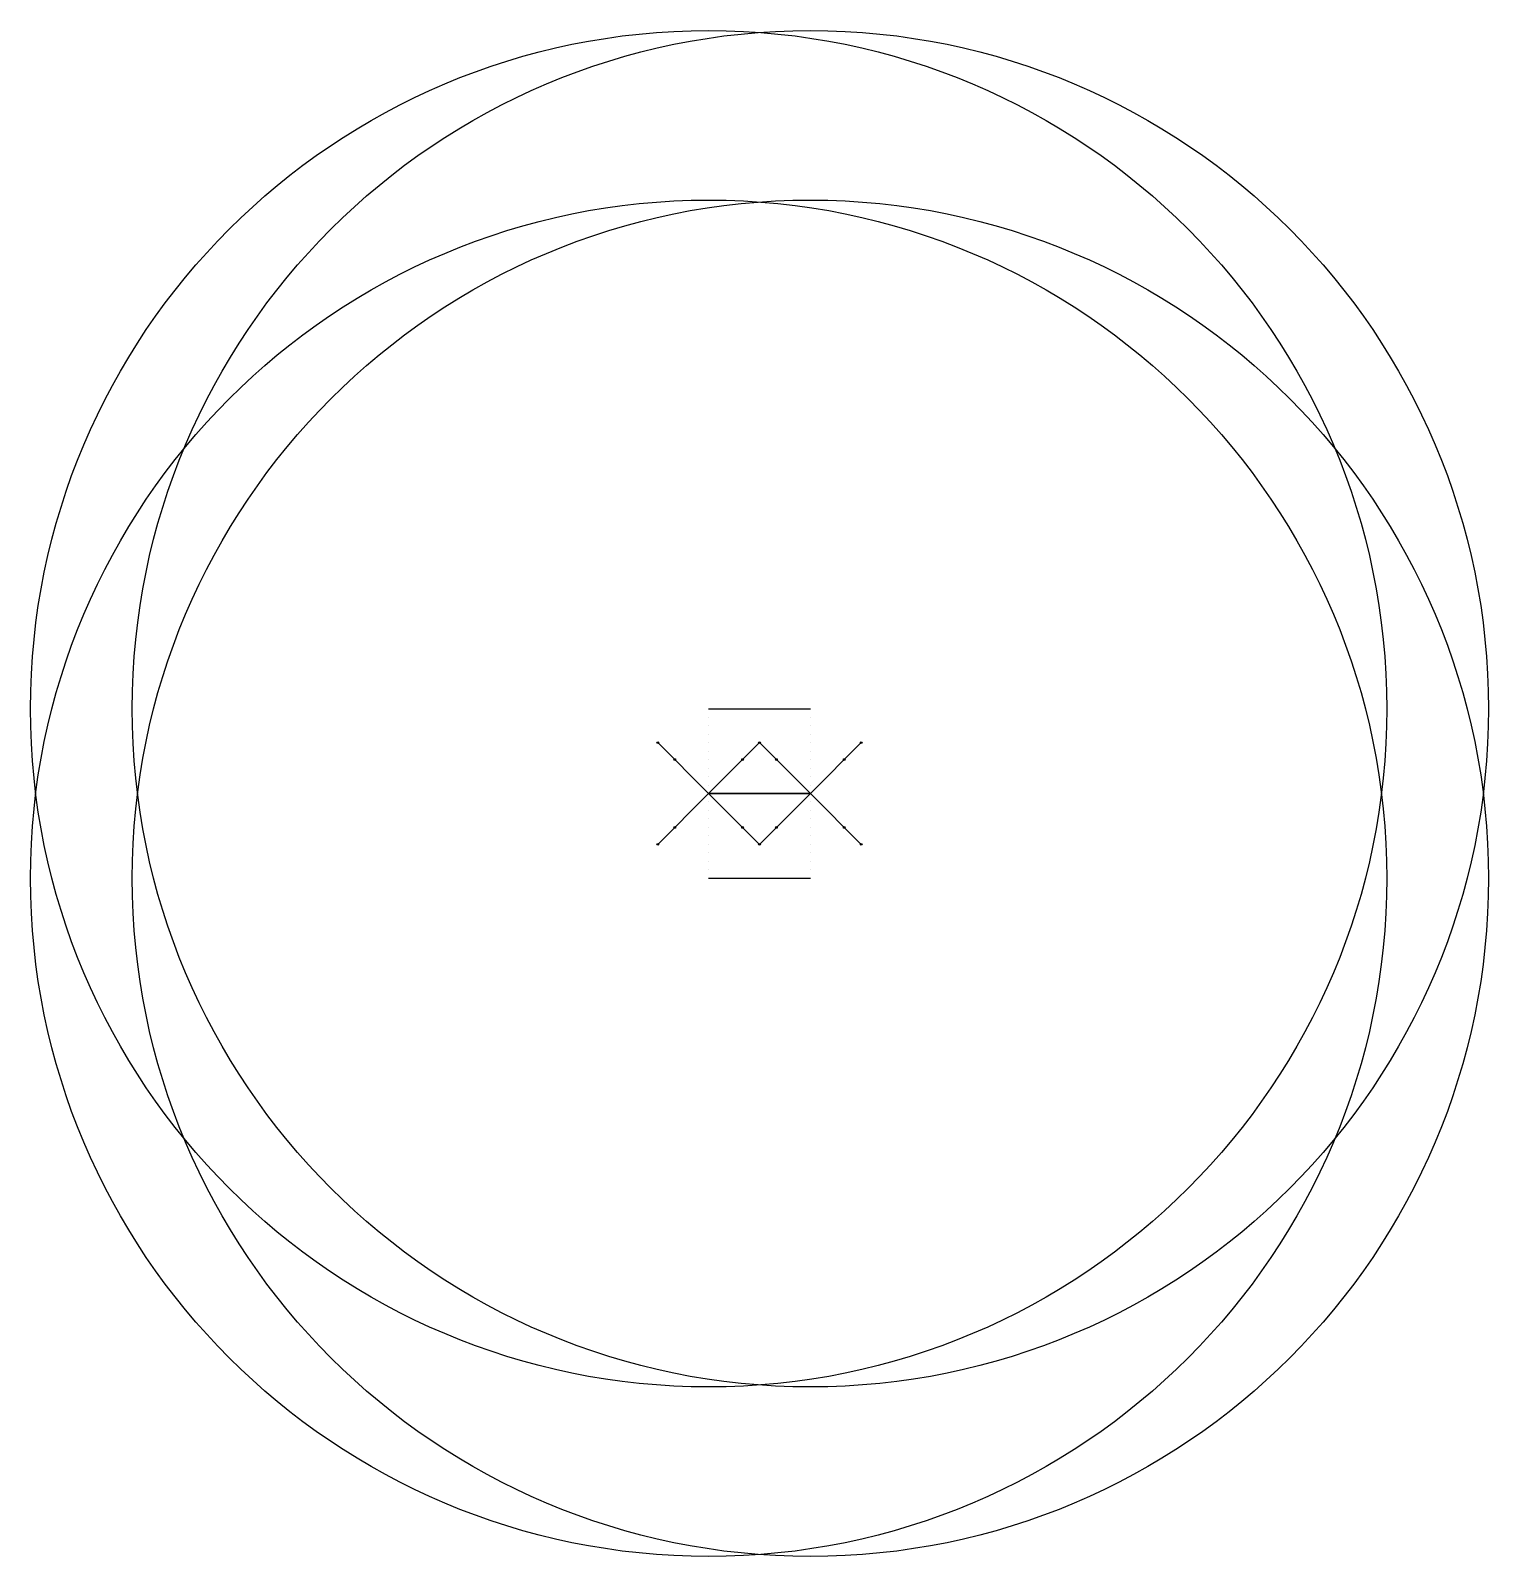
# Model space of a CAD drawing. Header units: metres. Extents: x -430 to 430, y -450 to 450.
import ezdxf

# ---------------------------------------------------------------- set-up
doc = ezdxf.new("R2010")
doc.units = ezdxf.units.M

msp = doc.modelspace()

# ---------------------------------------------------------------- linework, layer by layer
at = {"color": 3}
for p, q in [((-30, 50, 171.8), (30, 50, 171.8)), ((-30, -50, 161.8), (30, -50, 161.8))]:
    msp.add_line(p, q, dxfattribs=at)
at = {"color": 7}
for p, q in [((-30, 45, 166.8), (-30, 45, 171.8)), ((30, 45, 166.8), (30, 45, 171.8)), ((-30, 40, 166.8), (-30, 40, 171.8)), ((30, 40, 166.8), (30, 40, 171.8)), ((-30, 35, 166.8), (-30, 35, 171.8)), ((-30, 30, 166.8), (-30, 30, 171.8)), ((30, 35, 166.8), (30, 35, 171.8)), ((30, 30, 166.8), (30, 30, 171.8)), ((-30, 25, 166.8), (-30, 25, 171.8)), ((-30, 20, 166.8), (-30, 20, 171.8)), ((30, 25, 166.8), (30, 25, 171.8)), ((30, 20, 166.8), (30, 20, 171.8)), ((-30, 15, 166.8), (-30, 15, 171.8)), ((-30, 10, 166.8), (-30, 10, 171.8)), ((30, 15, 166.8), (30, 15, 171.8)), ((30, 10, 166.8), (30, 10, 171.8)), ((-30, 5, 166.8), (-30, 5, 171.8)), ((-30, 0, 166.8), (-30, 0, 171.8)), ((30, 5, 166.8), (30, 5, 171.8)), ((30, 0, 166.8), (30, 0, 171.8)), ((-30, -5, 166.8), (-30, -5, 171.8)), ((30, -5, 166.8), (30, -5, 171.8)), ((-30, -10, 166.8), (-30, -10, 171.8)), ((-30, -15, 166.8), (-30, -15, 171.8)), ((30, -10, 166.8), (30, -10, 171.8)), ((30, -15, 166.8), (30, -15, 171.8)), ((-30, -20, 166.8), (-30, -20, 171.8)), ((-30, -25, 166.8), (-30, -25, 171.8)), ((30, -20, 166.8), (30, -20, 171.8)), ((30, -25, 166.8), (30, -25, 171.8)), ((-30, -30, 166.8), (-30, -30, 171.8)), ((-30, -35, 166.8), (-30, -35, 171.8)), ((30, -30, 166.8), (30, -30, 171.8)), ((30, -35, 166.8), (30, -35, 171.8)), ((-30, -40, 166.8), (-30, -40, 171.8)), ((-30, -45, 166.8), (-30, -45, 171.8)), ((30, -40, 166.8), (30, -40, 171.8)), ((30, -45, 166.8), (30, -45, 171.8)), ((-30, -50, 166.8), (-30, -50, 171.8)), ((30, -50, 166.8), (30, -50, 171.8))]:
    msp.add_line(p, q, dxfattribs=at)
at = {"color": 5}
for p, q in [((-60, 30), (-60, 30, 417)), ((0, 30), (0, 30, 417)), ((0, 30), (0, 30, 417)), ((60, 30), (60, 30, 417)), ((-50, 20), (-50, 20, 417)), ((-10, 20), (-10, 20, 417)), ((10, 20), (10, 20, 417)), ((50, 20), (50, 20, 417)), ((-50, -20), (-50, -20, 417)), ((-10, -20), (-10, -20, 417)), ((10, -20), (10, -20, 417)), ((50, -20), (50, -20, 417)), ((-60, -30), (-60, -30, 417)), ((0, -30), (0, -30, 417)), ((0, -30), (0, -30, 417)), ((60, -30), (60, -30, 417))]:
    msp.add_line(p, q, dxfattribs=at)
at = {"color": 1}
for p, q in [((-30, 0, 18.95), (-60, 30, 18.95)), ((-30, 0, 37.91), (-60, 30, 37.91)), ((-30, 0, 56.86), (-60, 30, 56.86)), ((-30, 0, 75.82), (-60, 30, 75.82)), ((-30, 0, 94.77), (-60, 30, 94.77)), ((-30, 0, 113.73), (-60, 30, 113.73)), ((-30, 0, 132.68), (-60, 30, 132.68)), ((-30, 0, 151.64), (-60, 30, 151.64)), ((-30, 0, 170.59), (-60, 30, 170.59)), ((-30, 0, 189.55), (-60, 30, 189.55)), ((-30, 0, 208.5), (-60, 30, 208.5)), ((-30, 0, 227.45), (-60, 30, 227.45)), ((-30, 0, 246.41), (-60, 30, 246.41)), ((-30, 0, 265.36), (-60, 30, 265.36)), ((-30, 0, 284.32), (-60, 30, 284.32)), ((-30, 0, 303.27), (-60, 30, 303.27)), ((-30, 0, 322.23), (-60, 30, 322.23)), ((-30, 0, 341.18), (-60, 30, 341.18)), ((-30, 0, 360.14), (-60, 30, 360.14)), ((-30, 0, 379.09), (-60, 30, 379.09)), ((-30, 0, 398.05), (-60, 30, 398.05)), ((-30, 0, 18.95), (0, 30, 18.95)), ((-30, 0, 37.91), (0, 30, 37.91)), ((-30, 0, 56.86), (0, 30, 56.86)), ((-30, 0, 75.82), (0, 30, 75.82)), ((-30, 0, 94.77), (0, 30, 94.77)), ((-30, 0, 113.73), (0, 30, 113.73)), ((-30, 0, 132.68), (0, 30, 132.68)), ((-30, 0, 151.64), (0, 30, 151.64)), ((-30, 0, 170.59), (0, 30, 170.59)), ((-30, 0, 189.55), (0, 30, 189.55)), ((-30, 0, 208.5), (0, 30, 208.5)), ((-30, 0, 227.45), (0, 30, 227.45)), ((-30, 0, 246.41), (0, 30, 246.41)), ((-30, 0, 265.36), (0, 30, 265.36)), ((-30, 0, 284.32), (0, 30, 284.32)), ((-30, 0, 303.27), (0, 30, 303.27)), ((-30, 0, 322.23), (0, 30, 322.23)), ((-30, 0, 341.18), (0, 30, 341.18)), ((-30, 0, 360.14), (0, 30, 360.14)), ((-30, 0, 379.09), (0, 30, 379.09)), ((-30, 0, 398.05), (0, 30, 398.05)), ((30, 0, 18.95), (0, 30, 18.95)), ((30, 0, 37.91), (0, 30, 37.91)), ((30, 0, 56.86), (0, 30, 56.86)), ((30, 0, 75.82), (0, 30, 75.82)), ((30, 0, 94.77), (0, 30, 94.77)), ((30, 0, 113.73), (0, 30, 113.73)), ((30, 0, 132.68), (0, 30, 132.68)), ((30, 0, 151.64), (0, 30, 151.64)), ((30, 0, 170.59), (0, 30, 170.59)), ((30, 0, 189.55), (0, 30, 189.55)), ((30, 0, 208.5), (0, 30, 208.5)), ((30, 0, 227.45), (0, 30, 227.45)), ((30, 0, 246.41), (0, 30, 246.41)), ((30, 0, 265.36), (0, 30, 265.36)), ((30, 0, 284.32), (0, 30, 284.32)), ((30, 0, 303.27), (0, 30, 303.27)), ((30, 0, 322.23), (0, 30, 322.23)), ((30, 0, 341.18), (0, 30, 341.18)), ((30, 0, 360.14), (0, 30, 360.14)), ((30, 0, 379.09), (0, 30, 379.09)), ((30, 0, 398.05), (0, 30, 398.05)), ((30, 0, 18.95), (60, 30, 18.95)), ((30, 0, 37.91), (60, 30, 37.91)), ((30, 0, 56.86), (60, 30, 56.86)), ((30, 0, 75.82), (60, 30, 75.82)), ((30, 0, 94.77), (60, 30, 94.77)), ((30, 0, 113.73), (60, 30, 113.73)), ((30, 0, 132.68), (60, 30, 132.68)), ((30, 0, 151.64), (60, 30, 151.64)), ((30, 0, 170.59), (60, 30, 170.59)), ((30, 0, 189.55), (60, 30, 189.55)), ((30, 0, 208.5), (60, 30, 208.5)), ((30, 0, 227.45), (60, 30, 227.45)), ((30, 0, 246.41), (60, 30, 246.41)), ((30, 0, 265.36), (60, 30, 265.36)), ((30, 0, 284.32), (60, 30, 284.32)), ((30, 0, 303.27), (60, 30, 303.27)), ((30, 0, 322.23), (60, 30, 322.23)), ((30, 0, 341.18), (60, 30, 341.18)), ((30, 0, 360.14), (60, 30, 360.14)), ((30, 0, 379.09), (60, 30, 379.09)), ((30, 0, 398.05), (60, 30, 398.05)), ((-30, 0, 18.95), (-60, -30, 18.95)), ((-30, 0, 37.91), (-60, -30, 37.91)), ((-30, 0, 56.86), (-60, -30, 56.86)), ((-30, 0, 75.82), (-60, -30, 75.82)), ((-30, 0, 94.77), (-60, -30, 94.77)), ((-30, 0, 113.73), (-60, -30, 113.73)), ((-30, 0, 132.68), (-60, -30, 132.68)), ((-30, 0, 151.64), (-60, -30, 151.64)), ((-30, 0, 170.59), (-60, -30, 170.59)), ((-30, 0, 189.55), (-60, -30, 189.55)), ((-30, 0, 208.5), (-60, -30, 208.5)), ((-30, 0, 227.45), (-60, -30, 227.45)), ((-30, 0, 246.41), (-60, -30, 246.41)), ((-30, 0, 265.36), (-60, -30, 265.36)), ((-30, 0, 284.32), (-60, -30, 284.32)), ((-30, 0, 303.27), (-60, -30, 303.27)), ((-30, 0, 322.23), (-60, -30, 322.23)), ((-30, 0, 341.18), (-60, -30, 341.18)), ((-30, 0, 360.14), (-60, -30, 360.14)), ((-30, 0, 379.09), (-60, -30, 379.09)), ((-30, 0, 398.05), (-60, -30, 398.05)), ((-30, 0, 18.95), (0, -30, 18.95)), ((-30, 0, 37.91), (0, -30, 37.91)), ((-30, 0, 56.86), (0, -30, 56.86)), ((-30, 0, 75.82), (0, -30, 75.82)), ((-30, 0, 94.77), (0, -30, 94.77)), ((-30, 0, 113.73), (0, -30, 113.73)), ((-30, 0, 132.68), (0, -30, 132.68)), ((-30, 0, 151.64), (0, -30, 151.64)), ((-30, 0, 170.59), (0, -30, 170.59)), ((-30, 0, 189.55), (0, -30, 189.55)), ((-30, 0, 208.5), (0, -30, 208.5)), ((-30, 0, 227.45), (0, -30, 227.45)), ((-30, 0, 246.41), (0, -30, 246.41)), ((-30, 0, 265.36), (0, -30, 265.36)), ((-30, 0, 284.32), (0, -30, 284.32)), ((-30, 0, 303.27), (0, -30, 303.27)), ((-30, 0, 322.23), (0, -30, 322.23)), ((-30, 0, 341.18), (0, -30, 341.18)), ((-30, 0, 360.14), (0, -30, 360.14)), ((-30, 0, 379.09), (0, -30, 379.09)), ((-30, 0, 398.05), (0, -30, 398.05)), ((30, 0, 18.95), (0, -30, 18.95)), ((30, 0, 37.91), (0, -30, 37.91)), ((30, 0, 56.86), (0, -30, 56.86)), ((30, 0, 75.82), (0, -30, 75.82)), ((30, 0, 94.77), (0, -30, 94.77)), ((30, 0, 113.73), (0, -30, 113.73)), ((30, 0, 132.68), (0, -30, 132.68)), ((30, 0, 151.64), (0, -30, 151.64)), ((30, 0, 170.59), (0, -30, 170.59)), ((30, 0, 189.55), (0, -30, 189.55)), ((30, 0, 208.5), (0, -30, 208.5)), ((30, 0, 227.45), (0, -30, 227.45)), ((30, 0, 246.41), (0, -30, 246.41)), ((30, 0, 265.36), (0, -30, 265.36)), ((30, 0, 284.32), (0, -30, 284.32)), ((30, 0, 303.27), (0, -30, 303.27)), ((30, 0, 322.23), (0, -30, 322.23)), ((30, 0, 341.18), (0, -30, 341.18)), ((30, 0, 360.14), (0, -30, 360.14)), ((30, 0, 379.09), (0, -30, 379.09)), ((30, 0, 398.05), (0, -30, 398.05)), ((30, 0, 18.95), (60, -30, 18.95)), ((30, 0, 37.91), (60, -30, 37.91)), ((30, 0, 56.86), (60, -30, 56.86)), ((30, 0, 75.82), (60, -30, 75.82)), ((30, 0, 94.77), (60, -30, 94.77)), ((30, 0, 113.73), (60, -30, 113.73)), ((30, 0, 132.68), (60, -30, 132.68)), ((30, 0, 151.64), (60, -30, 151.64)), ((30, 0, 170.59), (60, -30, 170.59)), ((30, 0, 189.55), (60, -30, 189.55)), ((30, 0, 208.5), (60, -30, 208.5)), ((30, 0, 227.45), (60, -30, 227.45)), ((30, 0, 246.41), (60, -30, 246.41)), ((30, 0, 265.36), (60, -30, 265.36)), ((30, 0, 284.32), (60, -30, 284.32)), ((30, 0, 303.27), (60, -30, 303.27)), ((30, 0, 322.23), (60, -30, 322.23)), ((30, 0, 341.18), (60, -30, 341.18)), ((30, 0, 360.14), (60, -30, 360.14)), ((30, 0, 379.09), (60, -30, 379.09)), ((30, 0, 398.05), (60, -30, 398.05))]:
    msp.add_line(p, q, dxfattribs=at)
at = {"color": 6}
for p, q in [((-30, 0, 75.82), (30, 0, 113.73)), ((30, 0, 75.82), (-30, 0, 113.73)), ((-30, 0, 151.64), (30, 0, 189.55)), ((30, 0, 151.64), (-30, 0, 189.55)), ((-30, 0, 227.45), (30, 0, 265.36)), ((30, 0, 227.45), (-30, 0, 265.36)), ((-30, 0, 303.27), (30, 0, 341.18)), ((30, 0, 303.27), (-30, 0, 341.18)), ((-30, 0, 379.09), (30, 0, 417)), ((30, 0, 379.09), (-30, 0, 417))]:
    msp.add_line(p, q, dxfattribs=at)
at = {"color": 2}
for centre, radius in [((-30, 50, 166.8), 400), ((30, 50, 166.8), 400), ((-30, -50, 166.8), 400), ((30, -50, 166.8), 400), ((-60, 30), 0.5), ((-60, 30, 166.8), 0.5), ((-60, 30, 417), 0.5), ((0, 30), 0.5), ((0, 30, 166.8), 0.5), ((0, 30, 417), 0.5), ((0, 30), 0.5), ((0, 30, 166.8), 0.5), ((0, 30, 417), 0.5), ((60, 30), 0.5), ((60, 30, 166.8), 0.5), ((60, 30, 417), 0.5), ((-50, 20), 0.5), ((-50, 20, 166.8), 0.5), ((-50, 20, 417), 0.5), ((-10, 20), 0.5), ((-10, 20, 166.8), 0.5), ((-10, 20, 417), 0.5), ((10, 20), 0.5), ((10, 20, 166.8), 0.5), ((10, 20, 417), 0.5), ((50, 20), 0.5), ((50, 20, 166.8), 0.5), ((50, 20, 417), 0.5), ((-50, -20), 0.5), ((-50, -20, 166.8), 0.5), ((-50, -20, 417), 0.5), ((-10, -20), 0.5), ((-10, -20, 166.8), 0.5), ((-10, -20, 417), 0.5), ((10, -20), 0.5), ((10, -20, 166.8), 0.5), ((10, -20, 417), 0.5), ((50, -20), 0.5), ((50, -20, 166.8), 0.5), ((50, -20, 417), 0.5), ((-60, -30), 0.5), ((-60, -30, 166.8), 0.5), ((-60, -30, 417), 0.5), ((0, -30), 0.5), ((0, -30, 166.8), 0.5), ((0, -30, 417), 0.5), ((0, -30), 0.5), ((0, -30, 166.8), 0.5), ((0, -30, 417), 0.5), ((60, -30), 0.5), ((60, -30, 166.8), 0.5), ((60, -30, 417), 0.5)]:
    msp.add_circle(centre, radius, dxfattribs=at)

doc.saveas('drawing.dxf')
